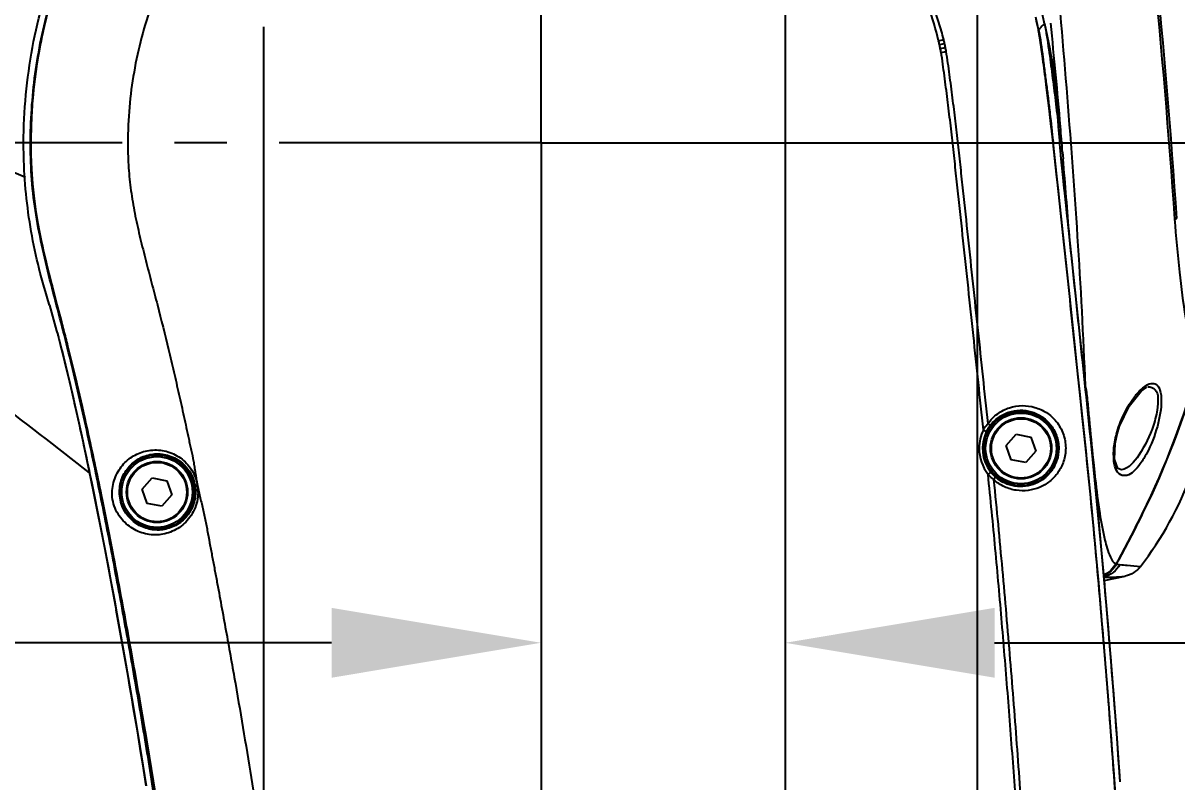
# Model space of a CAD drawing. Header units: millimetres. Extents: x 4086 to 8300, y 123 to 1549.
# Drawn here: x 6965.43 to 6998.48, y 811.94 to 833.67 of the extents above; entities that cross this region are included whole.
import ezdxf

# ---------------------------------------------------------------- set-up
doc = ezdxf.new("R2010")
doc.units = ezdxf.units.MM
doc.linetypes.add('CENTER', pattern=[0.6, 0.375, -0.075, 0.075, -0.075])
for name, color, linetype in [('中心线', 7, 'Continuous'), ('外形图', 7, 'Continuous'), ('尺寸标注', 7, 'Continuous')]:
    doc.layers.add(name, color=color, linetype=linetype)
doc.styles.add('思源黑', font='SourceHanSansCN-Normal.ttf')
doc.dimstyles.new('尺寸标注_1_4比例', dxfattribs={"dimtxt": 7, "dimasz": 6, "dimexe": 2, "dimexo": 1.5, "dimgap": 1, "dimtad": 1, "dimdec": 1, "dimlfac": 4, "dimdsep": 46, "dimtxsty": '思源黑', "dimcen": 0.09, "dimadec": 0, "dimazin": 0, "dimtp": 0.01, "dimtm": 0.01, "dimtfac": 1, "dimtdec": 1, "dimtofl": 0, "dimtmove": 0, "dimatfit": 3, "dimfxl": 1, "dimtolj": 1, "dimarcsym": 0})

# ---------------------------------------------------------------- blocks, each defined once
blk = doc.blocks.new('*D962')
at = {"layer": 'Defpoints', "color": 0}
for p in [(6980.264, 879.243), (6980.264, 858.753), (6992.764, 689.237)]:
    blk.add_point(p, dxfattribs=at)
at = {"layer": '尺寸标注', "color": 0, "lineweight": -2}
for p, q in [((6980.264, 860.253), (6980.264, 881.243)), ((6992.764, 690.737), (6992.764, 881.243)), ((6974.264, 879.243), (6968.264, 879.243)), ((6998.764, 879.243), (7004.764, 879.243))]:
    blk.add_line(p, q, dxfattribs=at)
at = {"layer": '尺寸标注', "color": 0}
for points in [[(6974.264, 878.243), (6974.264, 880.243), (6980.264, 879.243)], [(6998.764, 880.243), (6998.764, 878.243), (6992.764, 879.243)]]:
    blk.add_solid(points, dxfattribs=at)
at = {"layer": '尺寸标注', "color": 0, "insert": (6986.59, 883.867), "char_height": 7, "attachment_point": 5, "style": '思源黑'}
blk.add_mtext('\\A1;50', dxfattribs=at)
blk = doc.blocks.new('*D968')
at = {"layer": 'Defpoints', "color": 0}
for p in [(6987.256, 836.37), (6972.313, 835.062), (6987.256, 804.21)]:
    blk.add_point(p, dxfattribs=at)
at = {"layer": '尺寸标注', "color": 0, "lineweight": -2}
for p, q in [((6987.256, 834.87), (6987.256, 802.21)), ((6972.313, 833.562), (6972.313, 802.21)), ((6972.313, 804.21), (6944.529, 804.21)), ((6978.313, 804.21), (6981.256, 804.21))]:
    blk.add_line(p, q, dxfattribs=at)
at = {"layer": '尺寸标注', "color": 0}
for points in [[(6978.313, 805.21), (6978.313, 803.21), (6972.313, 804.21)], [(6981.256, 803.21), (6981.256, 805.21), (6987.256, 804.21)]]:
    blk.add_solid(points, dxfattribs=at)
at = {"layer": '尺寸标注', "color": 0, "insert": (6954.341, 808.834), "char_height": 7, "attachment_point": 5, "style": '思源黑'}
blk.add_mtext('\\A1;59.8', dxfattribs=at)
blk = doc.blocks.new('*D969')
at = {"layer": 'Defpoints', "color": 0}
for p in [(6987.256, 836.37), (6980.264, 830.237), (6987.256, 815.92)]:
    blk.add_point(p, dxfattribs=at)
at = {"layer": '尺寸标注', "color": 0, "lineweight": -2}
for p, q in [((6987.256, 834.87), (6987.256, 813.92)), ((6980.264, 828.737), (6980.264, 813.92)), ((6974.264, 815.92), (6948.997, 815.92)), ((6993.256, 815.92), (6999.256, 815.92))]:
    blk.add_line(p, q, dxfattribs=at)
at = {"layer": '尺寸标注', "color": 0}
for points in [[(6974.264, 814.92), (6974.264, 816.92), (6980.264, 815.92)], [(6993.256, 816.92), (6993.256, 814.92), (6987.256, 815.92)]]:
    blk.add_solid(points, dxfattribs=at)
at = {"layer": '尺寸标注', "color": 0, "insert": (6954.836, 820.544), "char_height": 7, "attachment_point": 5, "style": '思源黑'}
blk.add_mtext('\\A1;28', dxfattribs=at)
blk = doc.blocks.new('*D970')
at = {"layer": 'Defpoints', "color": 0}
for p in [(6987.256, 836.37), (7030.851, 836.37), (6980.264, 830.237)]:
    blk.add_point(p, dxfattribs=at)
at = {"layer": '尺寸标注', "color": 0, "lineweight": -2}
for p, q in [((7030.851, 842.37), (7030.851, 848.37)), ((6988.756, 836.37), (7032.851, 836.37)), ((6981.764, 830.237), (7032.851, 830.237)), ((7030.851, 824.237), (7030.851, 797.274))]:
    blk.add_line(p, q, dxfattribs=at)
at = {"layer": '尺寸标注', "color": 0}
for points in [[(7029.851, 842.37), (7031.851, 842.37), (7030.851, 836.37)], [(7031.851, 824.237), (7029.851, 824.237), (7030.851, 830.237)]]:
    blk.add_solid(points, dxfattribs=at)
at = {"layer": '尺寸标注', "color": 0, "insert": (7026.227, 806.991), "char_height": 7, "attachment_point": 5, "rotation": 90, "style": '思源黑'}
blk.add_mtext('\\A1;24.5', dxfattribs=at)
blk = doc.blocks.new('*D971')
at = {"layer": 'Defpoints', "color": 0}
for p in [(6855.764, 831.362), (6992.764, 628.928), (6855.764, 589.936)]:
    blk.add_point(p, dxfattribs=at)
at = {"layer": '尺寸标注', "color": 0, "lineweight": -2}
for p, q in [((6855.764, 829.862), (6855.764, 587.936)), ((6992.764, 627.428), (6992.764, 587.936)), ((6986.764, 589.936), (6861.764, 589.936))]:
    blk.add_line(p, q, dxfattribs=at)
at = {"layer": '尺寸标注', "color": 0}
for points in [[(6861.764, 590.936), (6861.764, 588.936), (6855.764, 589.936)], [(6986.764, 588.936), (6986.764, 590.936), (6992.764, 589.936)]]:
    blk.add_solid(points, dxfattribs=at)
at = {"layer": '尺寸标注', "color": 0, "insert": (6924.264, 594.551), "char_height": 7, "attachment_point": 5, "style": '思源黑'}
blk.add_mtext('\\A1;548', dxfattribs=at)
blk = doc.blocks.new('*D973')
at = {"layer": 'Defpoints', "color": 0}
for p in [(6978.764, 855.112), (7014.387, 632.737), (7073.522, 632.737)]:
    blk.add_point(p, dxfattribs=at)
at = {"layer": '尺寸标注', "color": 0, "lineweight": -2}
for p, q in [((6980.264, 855.112), (7075.522, 855.112)), ((7073.522, 849.112), (7073.522, 638.737)), ((7015.887, 632.737), (7075.522, 632.737))]:
    blk.add_line(p, q, dxfattribs=at)
at = {"layer": '尺寸标注', "color": 0}
for points in [[(7074.522, 849.112), (7072.522, 849.112), (7073.522, 855.112)], [(7072.522, 638.737), (7074.522, 638.737), (7073.522, 632.737)]]:
    blk.add_solid(points, dxfattribs=at)
at = {"layer": '尺寸标注', "color": 0, "insert": (7068.898, 743.924), "char_height": 7, "attachment_point": 5, "rotation": 90, "style": '思源黑'}
blk.add_mtext('\\A1;889.5', dxfattribs=at)
blk = doc.blocks.new('*D991')
at = {"layer": 'Defpoints', "color": 0}
for p in [(6972.313, 835.062), (6980.264, 830.237), (7012.906, 830.237)]:
    blk.add_point(p, dxfattribs=at)
at = {"layer": '尺寸标注', "color": 0, "lineweight": -2}
for p, q in [((7012.906, 841.062), (7012.906, 847.062)), ((6973.813, 835.062), (7014.906, 835.062)), ((6981.764, 830.237), (7014.906, 830.237)), ((7012.906, 824.237), (7012.906, 799.301))]:
    blk.add_line(p, q, dxfattribs=at)
at = {"layer": '尺寸标注', "color": 0}
for points in [[(7011.906, 841.062), (7013.906, 841.062), (7012.906, 835.062)], [(7013.906, 824.237), (7011.906, 824.237), (7012.906, 830.237)]]:
    blk.add_solid(points, dxfattribs=at)
at = {"layer": '尺寸标注', "color": 0, "insert": (7008.277, 808.769), "char_height": 7, "attachment_point": 5, "rotation": 90, "style": '思源黑'}
blk.add_mtext('\\A1;19.3', dxfattribs=at)

msp = doc.modelspace()

# ---------------------------------------------------------------- linework, layer by layer
at = {"layer": '中心线', "linetype": 'CENTER', "ltscale": 20}
for q in [(6980.264, 858.7535), (6962.7294, 830.2368), (6980.264, 706.292), (6998.9337, 830.2368)]:
    msp.add_line((6980.264, 830.2368), q, dxfattribs=at)
at = {"layer": '外形图'}
for p, q in [((6991.6542, 833.1573), (6991.7993, 833.194)), ((6991.6776, 833.0531), (6991.8248, 833.0852)), ((6991.7013, 832.9409), (6991.8486, 832.969)), ((6991.7233, 832.8279), (6991.8695, 832.8535)), ((6995.0859, 830.6991), (6995.0858, 830.7003)), ((6995.0859, 830.7003), (6995.0859, 830.6991)), ((6995.1647, 829.7753), (6995.1642, 829.7801)), ((6995.5352, 826.2905), (6995.1647, 829.7753)), ((6995.1649, 829.7728), (6995.1647, 829.7753)), ((6995.1651, 829.7717), (6995.1647, 829.7751)), ((6995.1687, 829.7337), (6995.1649, 829.7728)), ((6995.2045, 829.9703), (6995.2199, 829.7825)), ((6995.2402, 827.4002), (6995.1341, 828.391)), ((6995.4072, 825.8365), (6995.2402, 827.4002)), ((6966.4498, 824.6337), (6966.4499, 824.6331)), ((6966.4501, 824.6325), (6966.461, 824.591)), ((6966.4501, 824.6325), (6966.4605, 824.5929)), ((6997.4527, 823.1285), (6997.6192, 823.2396)), ((6993.5917, 821.5675), (6993.8727, 821.893)), ((6993.8727, 821.893), (6994.2951, 821.8123)), ((6994.2951, 821.8123), (6994.4364, 821.4062)), ((6993.733, 821.1614), (6993.5917, 821.5675)), ((6994.4364, 821.4062), (6994.1554, 821.0807)), ((6994.1554, 821.0807), (6993.733, 821.1614)), ((6996.8914, 820.8682), (6996.8822, 820.8664)), ((6968.8417, 820.3175), (6969.1227, 820.643)), ((6969.1227, 820.643), (6969.5451, 820.5623)), ((6969.5451, 820.5623), (6969.6864, 820.1562)), ((6968.983, 819.9114), (6968.8417, 820.3175)), ((6969.6864, 820.1562), (6969.4054, 819.8307)), ((6969.4054, 819.8307), (6968.983, 819.9114)), ((6996.7422, 818.1821), (6996.751, 818.1797)), ((6996.7523, 818.1823), (6996.8469, 818.1564)), ((6996.3974, 817.7034), (6996.9975, 817.8296)), ((6968.0953, 816.8505), (6968.0949, 816.8504)), ((6996.4627, 816.9832), (6996.4632, 816.9832))]:
    msp.add_line(p, q, dxfattribs=at)
for points in [[(6966.0879, 833.8052), (6965.9857, 833.3715), (6965.897, 832.9363), (6965.8217, 832.4999), (6965.7594, 832.0599), (6965.7101, 831.6147), (6965.6746, 831.1702), (6965.653, 830.7356), (6965.6443, 830.314), (6965.6479, 829.8994), (6965.6642, 829.485), (6965.6945, 829.0638), (6965.7406, 828.6312), (6965.8044, 828.1854), (6965.8868, 827.725), (6965.9865, 827.2479), (6966.1015, 826.7527), (6966.2295, 826.2379), (6966.3682, 825.7022), (6966.5146, 825.1445), (6966.6644, 824.5645), (6966.8148, 823.962), (6966.965, 823.3375), (6967.1154, 822.691), (6967.2659, 822.0222), (6967.4166, 821.3309), (6967.5676, 820.6166), (6967.7191, 819.8785), (6967.8718, 819.1141), (6968.0262, 818.3207), (6968.183, 817.4955), (6968.3426, 816.6364), (6968.5051, 815.7433), (6968.6703, 814.8159), (6968.8376, 813.8541), (6969.006, 812.8577), (6969.1742, 811.8262)], [(6994.5112, 833.4801), (6994.4879, 833.5965), (6994.4615, 833.7181), (6994.4346, 833.8331)], [(6995.1341, 828.391), (6995.0826, 828.8698), (6995.0321, 829.3368), (6994.9826, 829.7916), (6994.9341, 830.2327), (6994.8865, 830.6576), (6994.8398, 831.0642), (6994.7936, 831.4523), (6994.7475, 831.8236), (6994.7014, 832.1797), (6994.656, 832.5223), (6994.6114, 832.8532), (6994.5643, 833.1742), (6994.5112, 833.4801)], [(6996.4632, 816.9832), (6996.2007, 819.8584), (6995.886, 822.9626), (6995.5352, 826.2905)], [(6996.7458, 811.1705), (6996.6778, 812.1476), (6996.6078, 813.1076), (6996.5359, 814.0517), (6996.4623, 814.9811), (6996.3874, 815.8959), (6996.3123, 816.7856), (6996.2383, 817.6346), (6996.1668, 818.4293), (6996.0976, 819.1731), (6996.0299, 819.8777), (6995.9633, 820.5504), (6995.8976, 821.1968), (6995.8329, 821.8227), (6995.769, 822.4331), (6995.706, 823.0298), (6995.6441, 823.6137), (6995.5833, 824.1855), (6995.4072, 825.8365)], [(6966.4501, 824.6325), (6966.772, 823.3151), (6967.106, 821.836), (6967.4377, 820.2643), (6967.7668, 818.6005), (6968.0949, 816.8504)], [(6996.767, 821.8946), (6996.8386, 822.1225), (6997.1125, 822.698), (6997.4527, 823.1285)], [(6996.6936, 821.1812), (6996.7091, 821.6237), (6996.767, 821.8946)], [(6996.8914, 820.8682), (6996.7827, 820.9102), (6996.6936, 821.1812)], [(6968.0949, 816.8504), (6968.344, 815.4661), (6968.5704, 814.1626), (6968.7738, 812.9463), (6968.9538, 811.8233)], [(6996.855, 811.9359), (6996.7445, 813.4584), (6996.6148, 815.1451), (6996.4632, 816.9832)]]:
    msp.add_lwpolyline(points, dxfattribs=at)
for centre, radius in [((6994.014, 821.4868), 1.0634), ((6994.014, 821.4868), 1.0134), ((6994.014, 821.4868), 0.875), ((6994.014, 821.4868), 0.85), ((6969.264, 820.2368), 1.0634), ((6969.264, 820.2368), 1.0134), ((6969.264, 820.2368), 0.875), ((6969.264, 820.2368), 0.85)]:
    msp.add_circle(centre, radius, dxfattribs=at)
for centre, radius, start, end in [((6789.329, 814.8468), 210.3575, 2.435308, 7.760472), ((6750.3884, 810.9408), 248.6204, 3.947142, 7.332745), ((6748.9366, 810.8618), 250.1354, 3.944738, 7.305672), ((6986.39, 831.8953), 8.4805, 11.92177, 14.36904), ((6987.1569, 832.0689), 7.4883, 10.86195, 13.6259), ((6987.3148, 832.1105), 7.3304, 10.78934, 13.60003), ((6980.2572, 830.2359), 14.836, 1.79361, 13.30074), ((6825.0172, 816.1607), 170.7465, 4.886459, 5.884426), ((6986.2821, 831.9026), 8.3788, 9.88431, 10.85183), ((6988.2116, 832.3279), 3.541, 11.8167, 13.54577), ((6985.8718, 831.7665), 5.9466, 11.39056, 12.49534), ((6988.3231, 832.3219), 3.5839, 12.29687, 14.08429), ((6987.3787, 832.1161), 4.5505, 10.80179, 12.29544), ((6984.5738, 831.5895), 7.4044, 9.82857, 10.73691), ((6982.0462, 831.0027), 9.8477, 10.68071, 11.3507), ((7072.8823, 1078.3995), 271.304, 245.183882, 246.682812), ((6951.0965, 826.571), 44.1827, 4.32278, 5.3612), ((6734.0759, 808.5083), 262.009, 4.698539, 4.859782), ((6992.4586, 829.4925), 2.7209, 5.08598, 5.89102), ((6038.485, 750.9575), 959.9766, 4.5772774, 4.7099359), ((7039.4227, 845.7235), 75.9575, 195.374718, 196.026999), ((6989.5077, 824.1983), 10.0002, 322.47479, 357.24283), ((6889.5786, 722.7966), 125.0868, 51.569085, 53.212392), ((6993.9926, 821.4943), 1.0797, 144.28363, 154.30921), ((7091.3164, 831.0979), 95.7547, 185.344626, 186.047486), ((6994.0352, 821.4889), 1.2209, 154.24953, 179.95757), ((6994.009, 821.4863), 1.0979, 154.30413, 217.61375), ((6994.0348, 821.489), 1.2206, 179.9653, 217.67128), ((6998.2372, 821.3045), 1.5727, 180.50961, 182.48553), ((6998.094, 821.2983), 1.4295, 182.4841, 184.66666), ((6993.9926, 821.4733), 1.077, 217.59666, 227.64104), ((7060.7526, 827.894), 65.0235, 186.077377, 186.24167), ((7045.7582, 826.2529), 49.9396, 186.24031, 186.48458), ((6969.2223, 820.2293), 1.2156, 359.85826, 11.5068), ((6768.5333, 780.1679), 202.9054, 8.975425, 10.415578), ((6640.6554, 786.8277), 357.083, 4.032065, 4.844374)]:
    msp.add_arc(centre, radius, start, end, dxfattribs=at)
for points, knots in [([(6965.4416, 830.2367), (6965.4422, 830.6946), (6965.4866, 831.6108), (6965.6755, 832.9733), (6965.9901, 834.3128), (6966.5735, 836.0503), (6967.6021, 838.1096), (6969.2693, 840.3093), (6971.314, 842.1632), (6973.2745, 843.3695), (6974.9538, 844.104), (6976.2599, 844.5363), (6977.6001, 844.8463), (6978.5093, 844.9692), (6978.9654, 845.0093)], [0, 0, 0, 0, 0.0625336, 0.1250669, 0.1876001, 0.2501337, 0.3750665, 0.4999992, 0.6249318, 0.749865, 0.8123986, 0.8749325, 0.9374664, 1, 1, 1, 1]), ([(6970.7247, 786.9907), (6970.7204, 787.3362), (6970.7078, 788.027), (6970.6804, 789.0628), (6970.6508, 790.0981), (6970.614, 791.4777), (6970.5757, 793.2009), (6970.5299, 795.2672), (6970.474, 797.3308), (6970.3998, 799.3914), (6970.2981, 801.4481), (6970.1589, 803.4997), (6969.9753, 805.5449), (6969.746, 807.5823), (6969.4755, 809.6117), (6969.1713, 811.6331), (6968.8415, 813.6473), (6968.4928, 815.6553), (6968.1284, 817.6575), (6967.8092, 819.3214), (6967.5401, 820.6485), (6967.3302, 821.6412), (6967.1116, 822.6316), (6966.8833, 823.6192), (6966.6416, 824.603), (6966.3866, 825.5829), (6966.1315, 826.5626), (6965.9017, 827.5485), (6965.7301, 828.5461), (6965.6409, 829.5546), (6965.6315, 830.5677), (6965.6913, 831.5806), (6965.8187, 832.5887), (6966.0814, 833.9191), (6966.5847, 835.5433), (6967.4525, 837.3881), (6968.5668, 839.0945), (6969.9077, 840.6293), (6971.4486, 841.9644), (6973.1602, 843.0744), (6975.0109, 843.9358), (6976.9629, 844.5326), (6978.308, 844.7464), (6978.9833, 844.8057)], [0, 0, 0, 0, 0.0158615, 0.0317179, 0.0475682, 0.0634108, 0.0950714, 0.126698, 0.1582894, 0.1898431, 0.2213544, 0.2528194, 0.2842375, 0.3156106, 0.3469383, 0.3782186, 0.4094505, 0.4406351, 0.4717761, 0.5028771, 0.5184124, 0.5339386, 0.5494581, 0.5649709, 0.5804716, 0.5959619, 0.6114553, 0.6269485, 0.64242, 0.6578837, 0.6733732, 0.6888912, 0.7044288, 0.7199836, 0.7511061, 0.7822114, 0.8132816, 0.8443653, 0.875471, 0.9065788, 0.9377154, 0.9688772, 1, 1, 1, 1]), ([(6976.0819, 844.2449), (6975.4752, 844.0638), (6974.2843, 843.6217), (6972.6002, 842.734), (6971.0455, 841.6358), (6969.6469, 840.3461), (6968.427, 838.8873), (6967.4067, 837.2825), (6966.6033, 835.5581), (6966.126, 834.0452), (6965.863, 832.8068), (6965.7263, 831.8679), (6965.6508, 830.9233), (6965.6358, 829.9774), (6965.6769, 829.1907), (6965.7457, 828.5654), (6965.8398, 827.9431), (6965.9972, 827.1714), (6966.223, 826.2537), (6966.4237, 825.4919), (6966.5835, 824.8823), (6966.7398, 824.2714), (6966.9271, 823.5055), (6967.2132, 822.2759), (6967.5485, 820.7327), (6967.9228, 818.8735), (6968.2769, 817.0081), (6968.6159, 815.1374), (6968.9418, 813.2619), (6969.3517, 810.7518), (6969.7125, 808.23), (6970.0053, 805.6962), (6970.1864, 803.7878), (6970.3259, 801.8733), (6970.4673, 799.3127), (6970.5549, 796.7464), (6970.6203, 794.1769), (6970.6669, 792.2466), (6970.7095, 790.637), (6970.747, 789.3485), (6970.7659, 788.7039), (6970.7745, 788.3816)], [0, 0, 0, 0, 0.0311362, 0.0622623, 0.0933758, 0.1244773, 0.1555606, 0.1866365, 0.2177332, 0.2488539, 0.2644143, 0.2799589, 0.2954827, 0.3109821, 0.3264535, 0.3341834, 0.3419144, 0.3573959, 0.3728943, 0.3883888, 0.3961371, 0.4038876, 0.4193961, 0.434913, 0.4659687, 0.4970557, 0.5281793, 0.5593428, 0.5905477, 0.6217943, 0.684421, 0.7158016, 0.7472233, 0.7786887, 0.8101993, 0.8733352, 0.9049548, 0.9366068, 0.9682891, 0.9841413, 1, 1, 1, 1]), ([(6978.4395, 841.9321), (6978.3558, 841.9195), (6978.1889, 841.8911), (6977.9396, 841.8437), (6977.6912, 841.7913), (6977.3616, 841.714), (6976.9529, 841.6044), (6976.3071, 841.4013), (6975.5172, 841.0952), (6974.6046, 840.6481), (6973.733, 840.1253), (6972.9097, 839.5293), (6972.1406, 838.865), (6971.4304, 838.1379), (6970.7852, 837.3527), (6970.2103, 836.5145), (6969.7096, 835.63), (6969.2879, 834.7053), (6968.9474, 833.7477), (6968.6878, 832.7651), (6968.5122, 831.7641), (6968.4535, 831.0889), (6968.4385, 830.7509)], [0, 0, 0, 0, 0.0156287, 0.031258, 0.0468865, 0.0625155, 0.0937715, 0.1250274, 0.1875246, 0.2500228, 0.3125212, 0.3750192, 0.4375177, 0.5000161, 0.5625141, 0.625012, 0.6875099, 0.7500075, 0.8125063, 0.8750051, 0.9375025, 1, 1, 1, 1]), ([(6991.6542, 833.1573), (6991.5754, 833.4836), (6991.4275, 833.9661), (6991.1961, 834.5965), (6991.0026, 835.0617), (6990.7873, 835.5172), (6990.5535, 835.9635), (6990.3008, 836.3994), (6989.9379, 836.9647), (6989.4371, 837.6396), (6988.7719, 838.3973), (6988.0449, 839.0961), (6987.2587, 839.7277), (6986.42, 840.2877), (6985.2435, 840.9363), (6983.6775, 841.562), (6981.6981, 841.9738), (6980.3497, 842.0221), (6979.6797, 841.9884)], [0, 0, 0, 0, 0.062514, 0.0937811, 0.1250473, 0.1563139, 0.1875806, 0.2188472, 0.2501136, 0.3126324, 0.3751525, 0.437671, 0.5001888, 0.5627074, 0.6252273, 0.750154, 0.8750762, 1, 1, 1, 1]), ([(6991.7993, 833.194), (6991.7584, 833.357), (6991.6653, 833.68), (6991.4479, 834.3159), (6991.1974, 834.9402), (6990.9078, 835.5467), (6990.594, 836.141), (6990.1553, 836.8585), (6989.557, 837.6708), (6988.8949, 838.432), (6988.1716, 839.1356), (6987.1307, 839.9864), (6985.9829, 840.6985), (6984.7619, 841.2607), (6983.4981, 841.7196), (6981.8513, 842.085), (6980.5032, 842.1525), (6979.8324, 842.1289)], [0, 0, 0, 0, 0.0312641, 0.0625297, 0.1250502, 0.156316, 0.1875821, 0.2501007, 0.3126208, 0.3751417, 0.4376613, 0.5001801, 0.6251081, 0.6876285, 0.7501481, 0.8750728, 1, 1, 1, 1]), ([(6994.4881, 840.3314), (6994.8168, 837.4982), (6995.3463, 831.8198), (6995.7388, 826.1295), (6995.8508, 823.2818)], [0, 0, 0, 0, 0.5002067, 1, 1, 1, 1]), ([(6994.6866, 833.6462), (6994.672, 833.6321), (6994.6153, 833.5772), (6994.5584, 833.5227), (6994.5157, 833.4827)], [0, 0, 0, 0, 0.2577573, 1, 1, 1, 1]), ([(6994.6863, 833.6472), (6994.7115, 833.5259), (6994.7557, 833.2818), (6994.8096, 832.9138), (6994.8588, 832.5452), (6994.9074, 832.1764), (6994.9551, 831.8075), (6995.0162, 831.3152), (6995.0586, 830.9456), (6995.0859, 830.6991)], [0, 0, 0, 0, 0.1249786, 0.2499491, 0.3749274, 0.4999287, 0.6249435, 0.7499613, 1, 1, 1, 1]), ([(6994.5157, 833.4827), (6994.5662, 833.2179), (6994.6208, 832.817), (6994.6898, 832.2822), (6994.7421, 831.881), (6994.7931, 831.4794), (6994.857, 830.9434), (6994.901, 830.541), (6994.9297, 830.2726)], [0, 0, 0, 0, 0.2498256, 0.374738, 0.4997523, 0.6248192, 0.7498851, 1, 1, 1, 1]), ([(6997.5462, 787.9156), (6997.5435, 788.3924), (6997.5362, 789.3457), (6997.5245, 790.7753), (6997.5081, 792.204), (6997.4853, 793.6318), (6997.4567, 795.0586), (6997.4118, 796.9593), (6997.3427, 799.3331), (6997.237, 802.179), (6997.1085, 805.0216), (6996.9572, 807.8615), (6996.7818, 810.699), (6996.58, 813.5345), (6996.3894, 815.8958), (6996.226, 817.7844), (6996.0964, 819.2005), (6995.9577, 820.6162), (6995.8116, 822.0314), (6995.6618, 823.4465), (6995.5112, 824.8618), (6995.36, 826.2771), (6995.2088, 827.6924), (6995.0826, 828.8716), (6994.9801, 829.8148), (6994.9022, 830.5218), (6994.8214, 831.2283), (6994.7344, 831.9339), (6994.6405, 832.6381), (6994.5772, 833.1077), (6994.5365, 833.3409)], [0, 0, 0, 0, 0.031398, 0.0627798, 0.0941436, 0.1254885, 0.156815, 0.1881241, 0.2506926, 0.3132005, 0.375659, 0.4380801, 0.5004784, 0.562871, 0.6252745, 0.6564843, 0.6877004, 0.7189236, 0.7501542, 0.7813916, 0.8126342, 0.8438795, 0.8751247, 0.9063653, 0.9219826, 0.9375973, 0.9532075, 0.9688112, 0.9844108, 1, 1, 1, 1]), ([(6992.9355, 822.0193), (6992.8405, 822.9207), (6992.6972, 824.2727), (6992.5042, 826.0753), (6992.3596, 827.4272), (6992.2389, 828.5537), (6992.1409, 829.4548), (6992.0667, 830.1306), (6991.99, 830.806), (6991.922, 831.3685), (6991.8637, 831.8179), (6991.8188, 832.1548), (6991.7749, 832.4919), (6991.7423, 832.7162), (6991.7233, 832.8278)], [0, 0, 0, 0, 0.2500003, 0.3750005, 0.5000007, 0.6250009, 0.6875009, 0.750001, 0.8125011, 0.875001, 0.906251, 0.937501, 0.9687511, 1, 1, 1, 1]), ([(6993.0677, 822.2026), (6992.9739, 823.0909), (6992.8328, 824.4233), (6992.6429, 826.1996), (6992.5009, 827.5319), (6992.3821, 828.6421), (6992.2855, 829.5301), (6992.2121, 830.196), (6992.1359, 830.8616), (6992.0681, 831.4157), (6992.01, 831.8585), (6991.9652, 832.1905), (6991.9215, 832.5225), (6991.8887, 832.7435), (6991.8695, 832.8535)], [0, 0, 0, 0, 0.2500004, 0.3750006, 0.5000008, 0.625001, 0.6875011, 0.7500012, 0.8125012, 0.8750011, 0.9062512, 0.9375012, 0.9687513, 1, 1, 1, 1]), ([(6968.4385, 830.7509), (6968.4288, 830.5324), (6968.4216, 830.0948), (6968.4481, 829.4389), (6968.5196, 828.7861), (6968.6371, 828.1402), (6968.7814, 827.5001), (6968.9404, 826.8635), (6969.1069, 826.2288), (6969.3307, 825.383), (6969.5415, 824.5338), (6969.743, 823.6824), (6969.8656, 823.1496), (6969.9616, 822.7228), (6970.0325, 822.4024), (6970.1028, 822.082), (6970.159, 821.8144), (6970.2049, 821.6005), (6970.2525, 821.3871), (6970.2993, 821.1733), (6970.3353, 820.9575), (6970.3663, 820.741), (6970.3906, 820.5787), (6970.4122, 820.4715)], [0, 0, 0, 0, 0.062496, 0.1249903, 0.187481, 0.2499757, 0.3124756, 0.3749772, 0.4374795, 0.4999818, 0.6249849, 0.6874872, 0.7499895, 0.7812406, 0.812492, 0.8437433, 0.8749924, 0.8906194, 0.9062505, 0.9375014, 0.9531233, 0.9687526, 1, 1, 1, 1]), ([(6966.1835, 825.5848), (6965.9628, 826.2767), (6965.6087, 827.6894), (6965.461, 829.1403), (6965.4466, 829.8658)], [0, 0, 0, 0, 0.5002253, 1, 1, 1, 1]), ([(6995.1642, 829.7801), (6995.1632, 829.7907), (6995.1594, 829.8311), (6995.1557, 829.8715), (6995.1535, 829.9012)], [0, 0, 0, 0, 0.263488, 1, 1, 1, 1]), ([(6996.4627, 816.9832), (6996.3715, 818.0473), (6996.1755, 820.1744), (6995.8454, 823.3614), (6995.507, 826.5475), (6995.2827, 828.6717), (6995.1687, 829.7337)], [0, 0, 0, 0, 0.2499996, 0.4999998, 0.7499999, 1, 1, 1, 1]), ([(6998.4191, 828.0549), (6998.4322, 828.0572), (6998.4662, 828.0478), (6998.4563, 828.0674), (6998.4542, 828.0675)], [0, 0, 0, 0, 0.8604241, 1, 1, 1, 1]), ([(6999.0699, 823.8079), (6998.9775, 823.9459), (6998.8795, 824.4391), (6998.7024, 825.3365), (6998.5516, 826.6033), (6998.4615, 827.5468), (6998.4191, 828.0549)], [0, 0, 0, 0, 0.1156929, 0.3387533, 0.644899, 1, 1, 1, 1]), ([(6966.4171, 824.7532), (6966.4198, 824.7441), (6966.431, 824.7044), (6966.4417, 824.6644), (6966.4498, 824.6337)], [0, 0, 0, 0, 0.2304966, 1, 1, 1, 1]), ([(6966.4612, 824.5911), (6966.5421, 824.2718), (6966.6996, 823.6319), (6966.9973, 822.3478), (6967.4858, 820.0919), (6967.8576, 818.1483), (6968.0953, 816.8505)], [0, 0, 0, 0, 0.124887, 0.2498336, 0.4997746, 1, 1, 1, 1]), ([(6996.7421, 818.1819), (6997.0068, 818.6586), (6997.9444, 820.4606), (6998.7075, 822.3657), (6999.0699, 823.8079)], [0, 0, 0, 0, 0.2683139, 1, 1, 1, 1]), ([(6996.7511, 818.1799), (6997.0161, 818.6555), (6997.9546, 820.4544), (6998.7163, 822.3582), (6999.0757, 823.7997)], [0, 0, 0, 0, 0.2681804, 1, 1, 1, 1]), ([(6997.1739, 822.8353), (6997.2322, 822.9224), (6997.348, 823.0773), (6997.5346, 823.2549), (6997.7163, 823.3658), (6997.9181, 823.3337), (6998.0187, 823.1238), (6998.052, 822.7152), (6997.986, 822.3627), (6997.9184, 822.1179)], [0, 0, 0, 0, 0.1449679, 0.2652635, 0.3570438, 0.428435, 0.5170635, 0.6490593, 1, 1, 1, 1]), ([(6997.646, 823.2464), (6997.7201, 823.262), (6997.9463, 823.1634), (6997.9352, 822.9307), (6997.9325, 822.8089)], [0, 0, 0, 0, 0.3833862, 1, 1, 1, 1]), ([(6993.0677, 822.2026), (6993.1442, 822.3087), (6993.33, 822.4943), (6993.675, 822.6677), (6994.0459, 822.7284), (6994.4139, 822.6795), (6994.7553, 822.5238), (6995.0445, 822.2638), (6995.2096, 821.97), (6995.2806, 821.7046), (6995.2929, 821.5646), (6995.2929, 821.4945)], [0, 0, 0, 0, 0.1278081, 0.2513411, 0.3714276, 0.4896427, 0.6088667, 0.7326331, 0.8635719, 0.9315641, 1, 1, 1, 1]), ([(6996.7498, 821.8987), (6996.7735, 821.9867), (6996.8783, 822.314), (6997.0335, 822.6254), (6997.1739, 822.8353)], [0, 0, 0, 0, 0.265119, 1, 1, 1, 1]), ([(6997.9325, 822.8089), (6997.9313, 822.7571), (6997.9134, 822.5333), (6997.8588, 822.3138), (6997.8056, 822.1498)], [0, 0, 0, 0, 0.2310633, 1, 1, 1, 1]), ([(6993.116, 822.1246), (6993.1844, 822.2197), (6993.3501, 822.3855), (6993.6566, 822.5407), (6993.9851, 822.595), (6994.3101, 822.5511), (6994.6119, 822.4127), (6994.8232, 822.2217), (6994.9555, 822.0279), (6995.0598, 821.8029), (6995.0935, 821.6131), (6995.0937, 821.4868)], [0, 0, 0, 0, 0.1283383, 0.2515447, 0.3706599, 0.4875988, 0.60573, 0.7291839, 0.7942899, 0.861692, 1, 1, 1, 1]), ([(6992.9355, 822.0193), (6992.9453, 822.0358), (6992.9851, 822.0998), (6993.0309, 822.1601), (6993.0677, 822.2026)], [0, 0, 0, 0, 0.2540326, 1, 1, 1, 1]), ([(6993.0677, 822.2026), (6993.0762, 822.195), (6993.0912, 822.1805), (6993.1083, 822.1587), (6993.1181, 822.1407), (6993.1184, 822.1283), (6993.116, 822.1246)], [0, 0, 0, 0, 0.3573743, 0.6511388, 0.863169, 1, 1, 1, 1]), ([(6997.9184, 822.1179), (6997.8449, 821.8518), (6997.7024, 821.4809), (6997.4495, 821.0572), (6997.2621, 820.838), (6997.0719, 820.695), (6996.7401, 820.7141), (6996.6829, 821.016), (6996.6693, 821.182)], [0, 0, 0, 0, 0.3497289, 0.4989641, 0.6220642, 0.7158197, 0.7890709, 1, 1, 1, 1]), ([(6997.8056, 822.1498), (6997.7074, 821.8468), (6997.4835, 821.3806), (6997.1039, 820.9119), (6996.8914, 820.8682)], [0, 0, 0, 0, 0.594839, 1, 1, 1, 1]), ([(6992.9355, 822.0193), (6992.9472, 822.0133), (6992.9683, 822.002), (6992.9948, 821.9859), (6993.0114, 821.974), (6993.0185, 821.9668), (6993.02, 821.9634), (6993.0197, 821.9624)], [0, 0, 0, 0, 0.3829259, 0.6965199, 0.906854, 0.9672077, 1, 1, 1, 1]), ([(6967.9767, 820.2192), (6967.9782, 820.2979), (6967.9971, 820.4529), (6968.0666, 820.6723), (6968.1683, 820.8713), (6968.3002, 821.0443), (6968.457, 821.1883), (6968.6339, 821.3025), (6968.8276, 821.3853), (6969.1047, 821.4517), (6969.4775, 821.4429), (6969.9056, 821.2686), (6970.2517, 820.9338), (6970.381, 820.6305), (6970.4135, 820.4717)], [0, 0, 0, 0, 0.0658402, 0.1296839, 0.1917925, 0.2519665, 0.3108344, 0.3691119, 0.4274026, 0.4862535, 0.6067345, 0.732693, 0.8643362, 1, 1, 1, 1]), ([(6995.2929, 821.4945), (6995.2928, 821.3676), (6995.2535, 821.1181), (6995.0882, 820.7893), (6994.8459, 820.5327), (6994.5501, 820.3571), (6994.2188, 820.2676), (6993.8703, 820.2712), (6993.5277, 820.3745), (6993.3255, 820.5095), (6993.2358, 820.5911)], [0, 0, 0, 0, 0.1349453, 0.2633063, 0.3857605, 0.5051816, 0.6245659, 0.7461245, 0.871044, 1, 1, 1, 1]), ([(6995.0937, 821.4868), (6995.0938, 821.372), (6995.0584, 821.1473), (6994.9109, 820.8523), (6994.6963, 820.6233), (6994.4351, 820.4669), (6994.1422, 820.3872), (6993.833, 820.3907), (6993.5279, 820.4834), (6993.3474, 820.6042), (6993.267, 820.6775)], [0, 0, 0, 0, 0.1370286, 0.265993, 0.3879355, 0.5063117, 0.6246105, 0.745451, 0.8702951, 1, 1, 1, 1]), ([(6968.1878, 820.2368), (6968.1875, 820.3124), (6968.2024, 820.4608), (6968.268, 820.6697), (6968.3689, 820.8543), (6968.5389, 821.0611), (6968.8135, 821.2535), (6969.1396, 821.3358), (6969.4092, 821.3284), (6969.6151, 821.2831), (6969.8139, 821.1961), (6969.9966, 821.0675), (6970.1531, 820.8997), (6970.2734, 820.6986), (6970.3489, 820.4738), (6970.3658, 820.3157), (6970.3656, 820.2368)], [0, 0, 0, 0, 0.0662291, 0.1297844, 0.1908394, 0.249599, 0.3634728, 0.4782655, 0.5377597, 0.5989429, 0.6619618, 0.7268672, 0.7935746, 0.8617714, 0.9308552, 1, 1, 1, 1]), ([(6993.0687, 820.7431), (6993.079, 820.7514), (6993.0973, 820.7668), (6993.1199, 820.788), (6993.1336, 820.8031), (6993.1391, 820.8117), (6993.1399, 820.8153), (6993.1393, 820.8162)], [0, 0, 0, 0, 0.3828383, 0.6963947, 0.906741, 0.9671297, 1, 1, 1, 1]), ([(6994.678, 786.6023), (6994.6805, 786.9585), (6994.6799, 787.6709), (6994.6698, 789.0955), (6994.6571, 790.8764), (6994.6302, 793.0133), (6994.5892, 795.15), (6994.5369, 797.2864), (6994.4505, 800.1345), (6994.3108, 803.6936), (6994.1263, 807.2507), (6993.952, 810.0948), (6993.8067, 812.227), (6993.6711, 814.0027), (6993.556, 815.4228), (6993.4377, 816.8426), (6993.2811, 818.6166), (6993.1416, 820.0345), (6993.0687, 820.7431)], [0, 0, 0, 0, 0.0312499, 0.0624999, 0.125, 0.1874999, 0.2499999, 0.3124999, 0.3749999, 0.4999995, 0.624999, 0.6874993, 0.7499994, 0.8124994, 0.8437496, 0.8749999, 0.9374999, 1, 1, 1, 1]), ([(6993.2358, 820.5911), (6993.2211, 820.6023), (6993.162, 820.6491), (6993.1071, 820.7011), (6993.0687, 820.7431)], [0, 0, 0, 0, 0.2452908, 1, 1, 1, 1]), ([(6970.4122, 820.4715), (6970.4362, 820.3526), (6970.4899, 820.1159), (6970.5614, 819.8211), (6970.6152, 819.5844), (6970.6647, 819.3469), (6970.7209, 819.0487), (6970.7861, 818.6906), (6970.8541, 818.333), (6970.9225, 817.9755), (6970.9895, 817.6177), (6971.0555, 817.2597), (6971.1433, 816.7824), (6971.252, 816.1855), (6971.3805, 815.469), (6971.5497, 814.5131), (6971.7547, 813.3172), (6971.9877, 811.88), (6972.2055, 810.4403), (6972.4067, 808.9982), (6972.5908, 807.5539), (6972.7561, 806.1072), (6972.9008, 804.6584), (6973.0204, 803.2072), (6973.1181, 801.7544), (6973.2248, 799.816), (6973.2827, 798.361), (6973.3144, 797.3909)], [0, 0, 0, 0, 0.015624, 0.0312507, 0.0390626, 0.0468739, 0.0624994, 0.0781272, 0.0937526, 0.1093769, 0.1250017, 0.1406269, 0.1562521, 0.187502, 0.2187521, 0.2500022, 0.3125022, 0.3750021, 0.4375021, 0.500002, 0.5625018, 0.6250017, 0.6875015, 0.7500012, 0.8125011, 0.875001, 1, 1, 1, 1]), ([(6993.2358, 820.5911), (6993.2426, 820.6003), (6993.2543, 820.6175), (6993.2665, 820.6424), (6993.2724, 820.6621), (6993.27, 820.6743), (6993.267, 820.6775)], [0, 0, 0, 0, 0.3572482, 0.6509624, 0.8630267, 1, 1, 1, 1]), ([(6994.6089, 799.9448), (6994.5478, 801.6684), (6994.4375, 804.253), (6994.2518, 807.6973), (6994.0934, 810.2794), (6993.9134, 812.8601), (6993.7084, 815.4389), (6993.489, 818.0165), (6993.3236, 819.7333), (6993.2358, 820.5911)], [0, 0, 0, 0, 0.2499989, 0.3749991, 0.4999995, 0.6249995, 0.7499998, 0.875, 1, 1, 1, 1]), ([(6996.1382, 820.6129), (6996.1757, 820.283), (6996.2471, 819.7012), (6996.3872, 818.9352), (6996.52, 818.4721), (6996.6513, 818.2049), (6996.7309, 818.185)], [0, 0, 0, 0, 0.3932727, 0.6998774, 0.9028148, 1, 1, 1, 1]), ([(6970.4379, 820.2262), (6970.4377, 820.1402), (6970.419, 819.9691), (6970.3387, 819.7271), (6970.2128, 819.5113), (6969.9994, 819.2726), (6969.6631, 819.0662), (6969.2829, 818.9974), (6968.9858, 819.0243), (6968.7691, 819.0843), (6968.5631, 819.1845), (6968.3752, 819.3263), (6968.2102, 819.504), (6968.0774, 819.717), (6967.9917, 819.9597), (6967.9751, 820.133), (6967.9767, 820.2192)], [0, 0, 0, 0, 0.0674651, 0.1337871, 0.1986619, 0.2619762, 0.3835099, 0.5003097, 0.5581964, 0.6164114, 0.6756838, 0.7368499, 0.7999181, 0.8649783, 0.9323677, 1, 1, 1, 1]), ([(6970.3656, 820.2368), (6970.3655, 820.1591), (6970.3486, 820.0046), (6970.2762, 819.7867), (6970.1634, 819.5933), (6970.0185, 819.4311), (6969.8498, 819.304), (6969.6654, 819.2137), (6969.4721, 819.1602), (6969.211, 819.137), (6968.8794, 819.1974), (6968.5853, 819.3773), (6968.395, 819.587), (6968.2798, 819.7817), (6968.2056, 820.0021), (6968.1881, 820.1586), (6968.1878, 820.2368)], [0, 0, 0, 0, 0.0684351, 0.135447, 0.2006841, 0.2640364, 0.32554, 0.3853289, 0.4436655, 0.5010034, 0.6148748, 0.733619, 0.7968418, 0.8626667, 0.9311814, 1, 1, 1, 1]), ([(6996.7313, 818.1856), (6996.733, 818.1848), (6996.7366, 818.1834), (6996.7402, 818.1822), (6996.742, 818.1817)], [0, 0, 0, 0, 0.5074042, 1, 1, 1, 1]), ([(6996.8478, 818.158), (6996.9164, 818.1532), (6997.1135, 818.1398), (6997.3097, 818.108), (6997.4387, 818.107)], [0, 0, 0, 0, 0.3474869, 1, 1, 1, 1]), ([(6996.3892, 817.7941), (6996.4575, 817.7969), (6996.66, 817.8067), (6996.8657, 817.8018), (6996.9975, 817.8296)], [0, 0, 0, 0, 0.3367141, 1, 1, 1, 1])]:
    msp.add_open_spline(points, degree=3, knots=knots, dxfattribs=at)
for points in [[(6965.4466, 829.8658), (6965.4436, 829.9894), (6965.4412, 830.113), (6965.4416, 830.2367)], [(6995.8508, 823.2818), (6995.8688, 823.2278), (6995.883, 823.171), (6995.883, 823.1141)], [(6995.8865, 823.1142), (6995.9047, 822.9578), (6995.9199, 822.8011), (6995.9346, 822.6443)], [(6995.9346, 822.6443), (6995.9419, 822.5664), (6995.9491, 822.4885), (6995.9564, 822.4106)], [(6995.9564, 822.4106), (6995.9635, 822.3333), (6995.9707, 822.256), (6995.978, 822.1787)], [(6996.6703, 821.4517), (6996.6822, 821.6026), (6996.7106, 821.7526), (6996.7498, 821.8987)], [(6996.6645, 821.2905), (6996.664, 821.3443), (6996.6661, 821.3981), (6996.6703, 821.4517)], [(6996.7309, 818.185), (6996.6564, 818.0439), (6996.5286, 817.9222), (6996.3837, 817.8553)], [(6996.7421, 818.1819), (6996.6654, 818.0383), (6996.5332, 817.9152), (6996.3843, 817.8495)], [(6996.7511, 818.1799), (6996.6729, 818.0341), (6996.537, 817.9095), (6996.3847, 817.8448)], [(6996.8478, 818.158), (6996.7531, 817.9889), (6996.576, 817.8508), (6996.3886, 817.8011)], [(6997.4387, 818.107), (6997.3329, 817.9692), (6997.1675, 817.8653), (6996.9975, 817.8296)]]:
    msp.add_open_spline(points, degree=3, dxfattribs=at)

# ---------------------------------------------------------------- dimensions: what is measured, and where the dimension line sits
at = {"layer": '尺寸标注'}
for base, p1, p2, picture, middle in [((6980.264, 879.2431), (6992.764, 689.2368), (6980.264, 858.7535), '*D962', (6986.5899, 879.2431)), ((6987.2561, 804.2097), (6972.3132, 835.0622), (6987.2561, 836.3696), '*D968', (6954.3408, 804.2097)), ((6987.2561, 815.9202), (6980.264, 830.2368), (6987.2561, 836.3696), '*D969', (6954.8357, 815.9202)), ((6855.764, 589.9361), (6992.764, 628.9285), (6855.764, 831.3618), '*D971', (6924.264, 589.9361))]:
    dim = msp.add_linear_dim(base=base, p1=p1, p2=p2, dimstyle='尺寸标注_1_4比例', dxfattribs=at)
    dim.commit()
    dim.dimension.update_dxf_attribs({"geometry": picture, "text_midpoint": middle, "dimtype": 160})
for base, p1, p2, picture, middle in [((7073.5221, 632.7368), (6978.764, 855.1118), (7014.3874, 632.7368), '*D973', (7068.8978, 743.9243)), ((7012.9063, 830.2368), (6972.3132, 835.0622), (6980.264, 830.2368), '*D991', (7008.2772, 808.769))]:
    dim = msp.add_linear_dim(base=base, p1=p1, p2=p2, angle=90, dimstyle='尺寸标注_1_4比例', dxfattribs=at)
    dim.commit()
    dim.dimension.update_dxf_attribs({"geometry": picture, "text_midpoint": middle})
dim = msp.add_linear_dim(base=(7030.8513, 836.3696), p1=(6980.264, 830.2368), p2=(6987.2561, 836.3696), angle=90, dimstyle='尺寸标注_1_4比例', dxfattribs=at)
dim.commit()
dim.dimension.update_dxf_attribs({"geometry": '*D970', "text_midpoint": (7030.8513, 806.991), "dimtype": 160})

doc.saveas('drawing.dxf')
